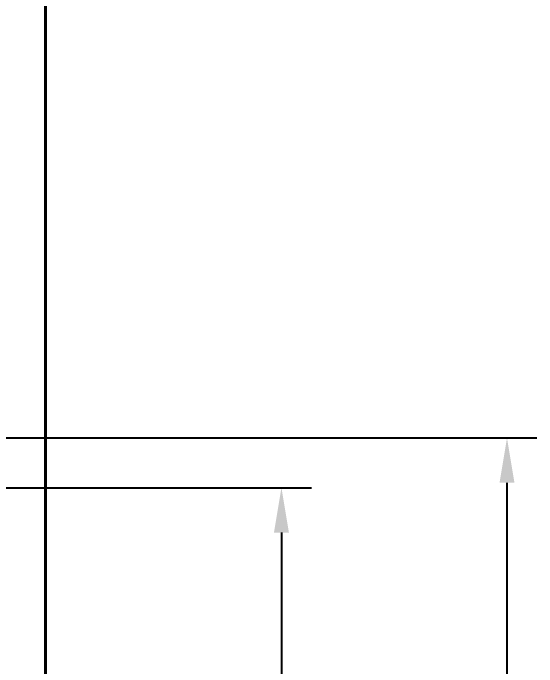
# Model space of a CAD drawing. Header units: millimetres. Extents: x 0 to 2523, y 0 to 1782.
# Drawn here: x 1799.9 to 1852.4, y 313.6 to 379.3 of the extents above; entities that cross this region are included whole.
import ezdxf

# ---------------------------------------------------------------- set-up
doc = ezdxf.new("R2010")
doc.units = ezdxf.units.MM
doc.header["$LTSCALE"] = 3
doc.layers.add('가시적인 것(ISO)', color=3, linetype='Continuous', lineweight=40)
doc.layers.add('치수(ISO)', color=2, linetype='Continuous', lineweight=25)
doc.styles.add('치수 텍스트_PSTEK_POSCO', font='isocp.shx')
doc.dimstyles.new('치수_PSTEK_POSCO', dxfattribs={"dimscale": 3, "dimtxt": 2.5, "dimasz": 1.5, "dimexe": 1, "dimexo": 1.5, "dimgap": 1, "dimtad": 1, "dimrnd": 1e-08, "dimdsep": 46, "dimtxsty": '치수 텍스트_PSTEK_POSCO', "dimcen": 0.09, "dimdle": 10, "dimclrd": 7, "dimclre": 7, "dimclrt": 2, "dimadec": 1, "dimazin": 2, "dimtfac": 1, "dimtmove": 0, "dimatfit": 3, "dimfxl": 0, "dimtolj": 1, "dimlwd": -1, "dimlwe": -1, "dimarcsym": 0})

# ---------------------------------------------------------------- blocks, each defined once
blk = doc.blocks.new('*D121')
at = {"layer": 'Defpoints', "color": 0, "transparency": 16777216}
for p in [(1716.395, 336.647), (1849.444, 336.647), (1716.395, 221.647)]:
    blk.add_point(p, dxfattribs=at)
at = {"layer": '치수(ISO)', "color": 7, "transparency": 16777216}
for p, q in [((1720.895, 336.647), (1852.444, 336.647)), ((1849.444, 226.147), (1849.444, 332.147)), ((1720.895, 221.647), (1852.444, 221.647))]:
    blk.add_line(p, q, dxfattribs=at)
for points in [[(1848.694, 332.147), (1850.194, 332.147), (1849.444, 336.647)], [(1848.694, 226.147), (1850.194, 226.147), (1849.444, 221.647)]]:
    blk.add_solid(points, dxfattribs=at)
at = {"layer": '치수(ISO)', "color": 2, "transparency": 16777216, "insert": (1842.694, 273.742), "char_height": 7.5, "attachment_point": 4, "rotation": 90, "style": '치수 텍스트_PSTEK_POSCO'}
blk.add_mtext('\\A1;115', dxfattribs=at)
blk = doc.blocks.new('*D122')
at = {"layer": 'Defpoints', "color": 0, "transparency": 16777216}
for p in [(1725.645, 331.647), (1725.645, 226.647), (1826.811, 226.647)]:
    blk.add_point(p, dxfattribs=at)
at = {"layer": '치수(ISO)', "color": 7, "transparency": 16777216}
for p, q in [((1730.145, 331.647), (1829.811, 331.647)), ((1826.811, 327.147), (1826.811, 231.147)), ((1730.145, 226.647), (1829.811, 226.647))]:
    blk.add_line(p, q, dxfattribs=at)
for points in [[(1826.061, 327.147), (1827.561, 327.147), (1826.811, 331.647)], [(1826.061, 231.147), (1827.561, 231.147), (1826.811, 226.647)]]:
    blk.add_solid(points, dxfattribs=at)
at = {"layer": '치수(ISO)', "color": 2, "transparency": 16777216, "insert": (1820.061, 272.992), "char_height": 7.5, "attachment_point": 4, "rotation": 90, "style": '치수 텍스트_PSTEK_POSCO'}
blk.add_mtext('\\A1;105', dxfattribs=at)

msp = doc.modelspace()

# ---------------------------------------------------------------- linework, layer by layer
at = {"layer": '가시적인 것(ISO)'}
msp.add_line((1803.1451, 120.9228), (1803.1451, 431.8319), dxfattribs=at)

# ---------------------------------------------------------------- dimensions: what is measured, and where the dimension line sits
at = {"layer": '치수(ISO)', "color": 7}
for base, p1, p2, picture, middle in [((1849.4443, 336.6474), (1716.3951, 221.6474), (1716.3951, 336.6474), '*D121', (1849.4443, 279.1474)), ((1826.8114, 226.6474), (1725.6451, 331.6474), (1725.6451, 226.6474), '*D122', (1826.8114, 279.1474))]:
    dim = msp.add_linear_dim(base=base, p1=p1, p2=p2, angle=90, dimstyle='치수_PSTEK_POSCO', override={"dimdec": 2, "dimtp": 0, "dimtm": 0, "dimtdec": 2, "dimtofl": 0, "dimatfit": 1}, dxfattribs=at)
    dim.commit()
    dim.dimension.update_dxf_attribs({"geometry": picture, "text_midpoint": middle, "dimtype": 160})

doc.saveas('drawing.dxf')
